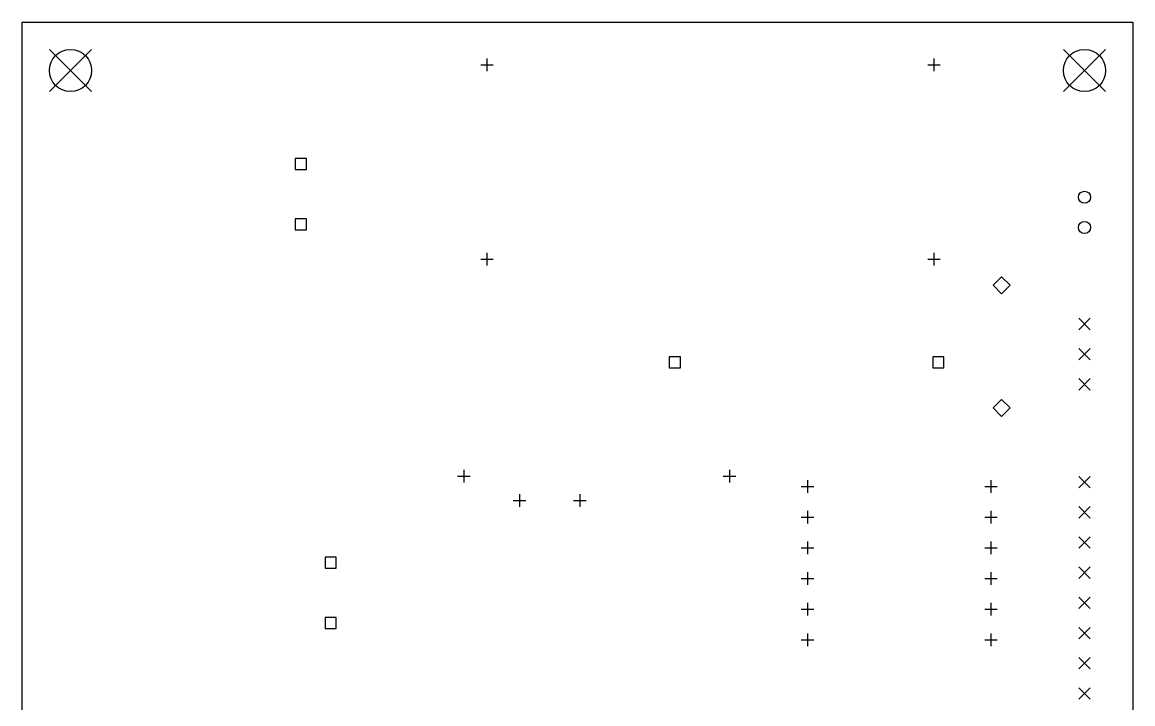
# Model space of a CAD drawing. Extents: x -2 to 92, y -21 to 92.
# Drawn here: x 0 to 92, y 35.5 to 92 of the extents above; entities that cross this region are included whole.
import ezdxf

# ---------------------------------------------------------------- set-up
doc = ezdxf.new("R2010")
doc.units = 0
doc.layers.add('BLACK', color=7, linetype='CONTINUOUS')

msp = doc.modelspace()

# ---------------------------------------------------------------- linework, layer by layer
at = {"layer": 'BLACK', "linetype": 'CONTINUOUS'}
for p, q in [((0, 92), (92, 92)), ((0, 25.3), (0, 92)), ((92, 92), (92, 0)), ((2.25, 89.75), (5.75, 86.25)), ((5.75, 89.75), (2.25, 86.25)), ((86.25, 89.75), (89.75, 86.25)), ((89.75, 89.75), (86.25, 86.25)), ((37.98, 88.47), (39.02, 88.47)), ((38.5, 88.99), (38.5, 87.95)), ((75.01, 88.47), (76.05, 88.47)), ((75.53, 88.99), (75.53, 87.95)), ((23.537124, 80.709624), (22.617876, 80.709624)), ((22.617876, 80.709624), (22.617876, 79.790376)), ((23.537124, 79.790376), (23.537124, 80.709624)), ((22.617876, 79.790376), (23.537124, 79.790376)), ((23.537124, 75.709624), (22.617876, 75.709624)), ((22.617876, 75.709624), (22.617876, 74.790376)), ((23.537124, 74.790376), (23.537124, 75.709624)), ((22.617876, 74.790376), (23.537124, 74.790376)), ((38.5, 72.89), (38.5, 71.85)), ((75.53, 72.89), (75.53, 71.85)), ((37.98, 72.37), (39.02, 72.37)), ((75.01, 72.37), (76.05, 72.37)), ((81.13, 70.91), (80.43, 70.21)), ((81.83, 70.21), (81.13, 70.91)), ((80.43, 70.21), (81.13, 69.51)), ((81.13, 69.51), (81.83, 70.21)), ((87.525, 67.475), (88.475, 66.525)), ((88.475, 67.475), (87.525, 66.525)), ((87.525, 64.975), (88.475, 64.025)), ((88.475, 64.975), (87.525, 64.025)), ((54.519624, 64.289624), (53.600376, 64.289624)), ((53.600376, 64.289624), (53.600376, 63.370376)), ((54.519624, 63.370376), (54.519624, 64.289624)), ((76.359624, 64.289624), (75.440376, 64.289624)), ((75.440376, 64.289624), (75.440376, 63.370376)), ((76.359624, 63.370376), (76.359624, 64.289624)), ((53.600376, 63.370376), (54.519624, 63.370376)), ((75.440376, 63.370376), (76.359624, 63.370376)), ((87.525, 62.475), (88.475, 61.525)), ((88.475, 62.475), (87.525, 61.525)), ((81.13, 60.75), (80.43, 60.05)), ((81.83, 60.05), (81.13, 60.75)), ((80.43, 60.05), (81.13, 59.35)), ((81.13, 59.35), (81.83, 60.05)), ((36.07, 54.39), (37.11, 54.39)), ((36.59, 54.91), (36.59, 53.87)), ((58.07, 54.39), (59.11, 54.39)), ((58.59, 54.91), (58.59, 53.87)), ((87.525, 54.375), (88.475, 53.425)), ((88.475, 54.375), (87.525, 53.425)), ((64.53, 53.54), (65.57, 53.54)), ((65.05, 54.06), (65.05, 53.02)), ((79.73, 53.54), (80.77, 53.54)), ((80.25, 54.06), (80.25, 53.02)), ((41.19, 52.91), (41.19, 51.87)), ((46.19, 52.91), (46.19, 51.87)), ((40.67, 52.39), (41.71, 52.39)), ((45.67, 52.39), (46.71, 52.39)), ((87.525, 51.875), (88.475, 50.925)), ((88.475, 51.875), (87.525, 50.925)), ((64.53, 51), (65.57, 51)), ((65.05, 51.52), (65.05, 50.48)), ((79.73, 51), (80.77, 51)), ((80.25, 51.52), (80.25, 50.48)), ((65.05, 48.98), (65.05, 47.94)), ((80.25, 48.98), (80.25, 47.94)), ((87.525, 49.375), (88.475, 48.425)), ((88.475, 49.375), (87.525, 48.425)), ((64.53, 48.46), (65.57, 48.46)), ((79.73, 48.46), (80.77, 48.46)), ((26.004624, 47.689624), (25.085376, 47.689624)), ((25.085376, 47.689624), (25.085376, 46.770376)), ((26.004624, 46.770376), (26.004624, 47.689624)), ((25.085376, 46.770376), (26.004624, 46.770376)), ((65.05, 46.44), (65.05, 45.4)), ((80.25, 46.44), (80.25, 45.4)), ((87.525, 46.875), (88.475, 45.925)), ((88.475, 46.875), (87.525, 45.925)), ((64.53, 45.92), (65.57, 45.92)), ((79.73, 45.92), (80.77, 45.92)), ((87.525, 44.375), (88.475, 43.425)), ((88.475, 44.375), (87.525, 43.425)), ((64.53, 43.38), (65.57, 43.38)), ((65.05, 43.9), (65.05, 42.86)), ((79.73, 43.38), (80.77, 43.38)), ((80.25, 43.9), (80.25, 42.86)), ((26.004624, 42.689624), (25.085376, 42.689624)), ((25.085376, 42.689624), (25.085376, 41.770376)), ((26.004624, 41.770376), (26.004624, 42.689624)), ((25.085376, 41.770376), (26.004624, 41.770376)), ((87.525, 41.875), (88.475, 40.925)), ((88.475, 41.875), (87.525, 40.925)), ((64.53, 40.84), (65.57, 40.84)), ((65.05, 41.36), (65.05, 40.32)), ((79.73, 40.84), (80.77, 40.84)), ((80.25, 41.36), (80.25, 40.32)), ((87.525, 39.375), (88.475, 38.425)), ((88.475, 39.375), (87.525, 38.425)), ((87.525, 36.875), (88.475, 35.925)), ((88.475, 36.875), (87.525, 35.925))]:
    msp.add_line(p, q, dxfattribs=at)
at = {"layer": 'BLACK'}
for centre, radius in [((4, 88), 1.75), ((88, 88), 1.75), ((88, 77.5), 0.5), ((88, 75), 0.5)]:
    msp.add_circle(centre, radius, dxfattribs=at)

doc.saveas('drawing.dxf')
